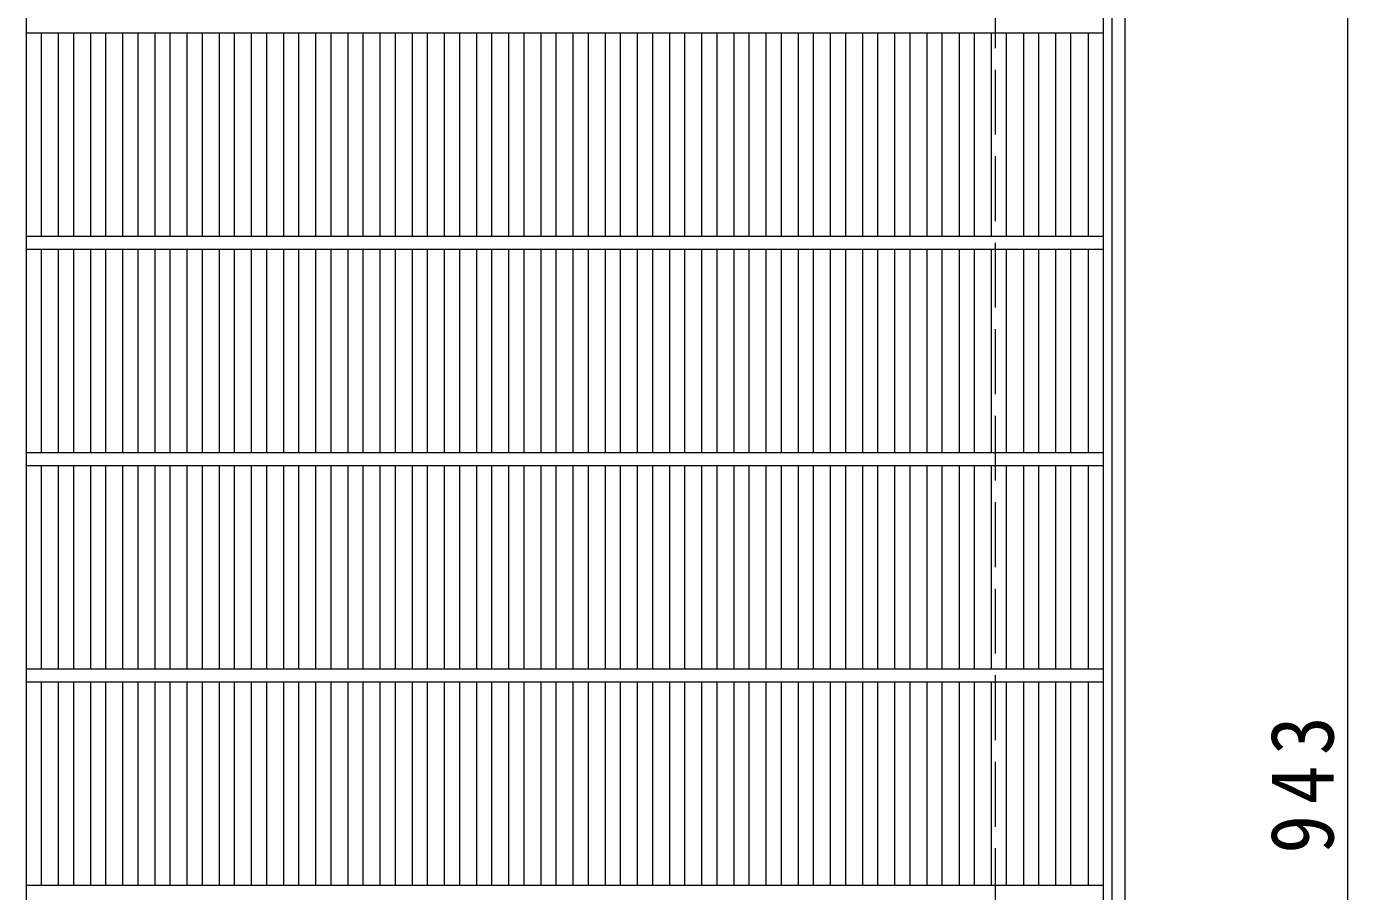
# Model space of a CAD drawing. Units: millimetres, scale not verified. Extents: x -1388 to 1811, y -1966 to 1441.
# Drawn here: x -613 to -2, y 683 to 1083 of the extents above; entities that cross this region are included whole.
import ezdxf

# ---------------------------------------------------------------- set-up
doc = ezdxf.new("R2010")
doc.units = ezdxf.units.MM
doc.header["$LTSCALE"] = 10
doc.linetypes.add('DASHED1', pattern=[1.8, 1.2, -0.6])
doc.linetypes.add('DASHED3', pattern=[4, 3, -1])
for name, color, linetype, lineweight in [('C-1', 2, 'DASHED1', 9), ('C-2', 3, 'Continuous', 9), ('C-4', 7, 'Continuous', 9)]:
    doc.layers.add(name, color=color, linetype=linetype, lineweight=lineweight)
doc.styles.add('ＭＳ ゴシック', font='')
doc.styles.get('ＭＳ ゴシック').set_extended_font_data('MS Gothic')

msp = doc.modelspace()

# ---------------------------------------------------------------- linework, layer by layer
at = {"layer": 'C-1', "linetype": 'Continuous'}
for p, q in [((-104.75, 1243.1), (-104.75, 223.1)), ((-110.75, 1237.1), (-110.75, 229.1))]:
    msp.add_line(p, q, dxfattribs=at)
at = {"layer": 'C-1', "linetype": 'DASHED3'}
msp.add_line((-164.75, 1183.1), (-164.75, 283.1), dxfattribs=at)
at = {"layer": 'C-2'}
for p, q in [((-114.75, 1233.1), (-114.75, 233.1)), ((-612.74, 1080.1), (-114.75, 1080.1)), ((-605.74, 986.1), (-605.74, 1080.1)), ((-597.87, 986.1), (-597.87, 1080.1)), ((-590.87, 986.1), (-590.87, 1080.1)), ((-582.99, 986.1), (-582.99, 1080.1)), ((-575.99, 986.1), (-575.99, 1080.1)), ((-568.11, 986.1), (-568.11, 1080.1)), ((-561.11, 986.1), (-561.11, 1080.1)), ((-553.23, 986.1), (-553.23, 1080.1)), ((-546.23, 986.1), (-546.23, 1080.1)), ((-538.35, 986.1), (-538.35, 1080.1)), ((-531.35, 986.1), (-531.35, 1080.1)), ((-523.47, 986.1), (-523.47, 1080.1)), ((-516.47, 986.1), (-516.47, 1080.1)), ((-508.59, 986.1), (-508.59, 1080.1)), ((-501.59, 986.1), (-501.59, 1080.1)), ((-493.71, 986.1), (-493.71, 1080.1)), ((-486.71, 986.1), (-486.71, 1080.1)), ((-478.84, 986.1), (-478.84, 1080.1)), ((-471.84, 986.1), (-471.84, 1080.1)), ((-463.96, 986.1), (-463.96, 1080.1)), ((-456.96, 986.1), (-456.96, 1080.1)), ((-449.08, 986.1), (-449.08, 1080.1)), ((-442.08, 986.1), (-442.08, 1080.1)), ((-434.2, 986.1), (-434.2, 1080.1)), ((-427.2, 986.1), (-427.2, 1080.1)), ((-419.32, 986.1), (-419.32, 1080.1)), ((-412.32, 986.1), (-412.32, 1080.1)), ((-404.44, 986.1), (-404.44, 1080.1)), ((-397.44, 986.1), (-397.44, 1080.1)), ((-389.56, 986.1), (-389.56, 1080.1)), ((-382.56, 986.1), (-382.56, 1080.1)), ((-374.68, 986.1), (-374.68, 1080.1)), ((-367.68, 986.1), (-367.68, 1080.1)), ((-359.81, 986.1), (-359.81, 1080.1)), ((-352.81, 986.1), (-352.81, 1080.1)), ((-344.93, 986.1), (-344.93, 1080.1)), ((-337.93, 986.1), (-337.93, 1080.1)), ((-330.05, 986.1), (-330.05, 1080.1)), ((-323.05, 986.1), (-323.05, 1080.1)), ((-315.17, 986.1), (-315.17, 1080.1)), ((-308.17, 986.1), (-308.17, 1080.1)), ((-300.29, 986.1), (-300.29, 1080.1)), ((-293.29, 986.1), (-293.29, 1080.1)), ((-285.41, 986.1), (-285.41, 1080.1)), ((-278.41, 986.1), (-278.41, 1080.1)), ((-270.53, 986.1), (-270.53, 1080.1)), ((-263.53, 986.1), (-263.53, 1080.1)), ((-255.65, 986.1), (-255.65, 1080.1)), ((-248.65, 986.1), (-248.65, 1080.1)), ((-240.78, 986.1), (-240.78, 1080.1)), ((-233.78, 986.1), (-233.78, 1080.1)), ((-225.9, 986.1), (-225.9, 1080.1)), ((-218.9, 986.1), (-218.9, 1080.1)), ((-211.02, 986.1), (-211.02, 1080.1)), ((-204.02, 986.1), (-204.02, 1080.1)), ((-196.14, 986.1), (-196.14, 1080.1)), ((-189.14, 986.1), (-189.14, 1080.1)), ((-181.26, 986.1), (-181.26, 1080.1)), ((-174.26, 986.1), (-174.26, 1080.1)), ((-166.38, 986.1), (-166.38, 1080.1)), ((-159.38, 986.1), (-159.38, 1080.1)), ((-151.5, 986.1), (-151.5, 1080.1)), ((-144.5, 986.1), (-144.5, 1080.1)), ((-136.62, 986.1), (-136.62, 1080.1)), ((-129.62, 986.1), (-129.62, 1080.1)), ((-121.75, 1080.1), (-121.75, 986.1)), ((-612.74, 986.1), (-114.75, 986.1)), ((-612.74, 980.1), (-114.75, 980.1)), ((-605.74, 886.1), (-605.74, 980.1)), ((-597.87, 886.1), (-597.87, 980.1)), ((-590.87, 886.1), (-590.87, 980.1)), ((-582.99, 886.1), (-582.99, 980.1)), ((-575.99, 886.1), (-575.99, 980.1)), ((-568.11, 886.1), (-568.11, 980.1)), ((-561.11, 886.1), (-561.11, 980.1)), ((-553.23, 886.1), (-553.23, 980.1)), ((-546.23, 886.1), (-546.23, 980.1)), ((-538.35, 886.1), (-538.35, 980.1)), ((-531.35, 886.1), (-531.35, 980.1)), ((-523.47, 886.1), (-523.47, 980.1)), ((-516.47, 886.1), (-516.47, 980.1)), ((-508.59, 886.1), (-508.59, 980.1)), ((-501.59, 886.1), (-501.59, 980.1)), ((-493.71, 886.1), (-493.71, 980.1)), ((-486.71, 886.1), (-486.71, 980.1)), ((-478.84, 886.1), (-478.84, 980.1)), ((-471.84, 886.1), (-471.84, 980.1)), ((-463.96, 886.1), (-463.96, 980.1)), ((-456.96, 886.1), (-456.96, 980.1)), ((-449.08, 886.1), (-449.08, 980.1)), ((-442.08, 886.1), (-442.08, 980.1)), ((-434.2, 886.1), (-434.2, 980.1)), ((-427.2, 886.1), (-427.2, 980.1)), ((-419.32, 886.1), (-419.32, 980.1)), ((-412.32, 886.1), (-412.32, 980.1)), ((-404.44, 886.1), (-404.44, 980.1)), ((-397.44, 886.1), (-397.44, 980.1)), ((-389.56, 886.1), (-389.56, 980.1)), ((-382.56, 886.1), (-382.56, 980.1)), ((-374.68, 886.1), (-374.68, 980.1)), ((-367.68, 886.1), (-367.68, 980.1)), ((-359.81, 886.1), (-359.81, 980.1)), ((-352.81, 886.1), (-352.81, 980.1)), ((-344.93, 886.1), (-344.93, 980.1)), ((-337.93, 886.1), (-337.93, 980.1)), ((-330.05, 886.1), (-330.05, 980.1)), ((-323.05, 886.1), (-323.05, 980.1)), ((-315.17, 886.1), (-315.17, 980.1)), ((-308.17, 886.1), (-308.17, 980.1)), ((-300.29, 886.1), (-300.29, 980.1)), ((-293.29, 886.1), (-293.29, 980.1)), ((-285.41, 886.1), (-285.41, 980.1)), ((-278.41, 886.1), (-278.41, 980.1)), ((-270.53, 886.1), (-270.53, 980.1)), ((-263.53, 886.1), (-263.53, 980.1)), ((-255.65, 886.1), (-255.65, 980.1)), ((-248.65, 886.1), (-248.65, 980.1)), ((-240.78, 886.1), (-240.78, 980.1)), ((-233.78, 886.1), (-233.78, 980.1)), ((-225.9, 886.1), (-225.9, 980.1)), ((-218.9, 886.1), (-218.9, 980.1)), ((-211.02, 886.1), (-211.02, 980.1)), ((-204.02, 886.1), (-204.02, 980.1)), ((-196.14, 886.1), (-196.14, 980.1)), ((-189.14, 886.1), (-189.14, 980.1)), ((-181.26, 886.1), (-181.26, 980.1)), ((-174.26, 886.1), (-174.26, 980.1)), ((-166.38, 886.1), (-166.38, 980.1)), ((-159.38, 886.1), (-159.38, 980.1)), ((-151.5, 886.1), (-151.5, 980.1)), ((-144.5, 886.1), (-144.5, 980.1)), ((-136.62, 886.1), (-136.62, 980.1)), ((-129.62, 886.1), (-129.62, 980.1)), ((-121.75, 980.1), (-121.75, 886.1)), ((-612.74, 886.1), (-114.75, 886.1)), ((-612.74, 880.1), (-114.75, 880.1)), ((-605.74, 786.1), (-605.74, 880.1)), ((-597.87, 786.1), (-597.87, 880.1)), ((-590.87, 786.1), (-590.87, 880.1)), ((-582.99, 786.1), (-582.99, 880.1)), ((-575.99, 786.1), (-575.99, 880.1)), ((-568.11, 786.1), (-568.11, 880.1)), ((-561.11, 786.1), (-561.11, 880.1)), ((-553.23, 786.1), (-553.23, 880.1)), ((-546.23, 786.1), (-546.23, 880.1)), ((-538.35, 786.1), (-538.35, 880.1)), ((-531.35, 786.1), (-531.35, 880.1)), ((-523.47, 786.1), (-523.47, 880.1)), ((-516.47, 786.1), (-516.47, 880.1)), ((-508.59, 786.1), (-508.59, 880.1)), ((-501.59, 786.1), (-501.59, 880.1)), ((-493.71, 786.1), (-493.71, 880.1)), ((-486.71, 786.1), (-486.71, 880.1)), ((-478.84, 786.1), (-478.84, 880.1)), ((-471.84, 786.1), (-471.84, 880.1)), ((-463.96, 786.1), (-463.96, 880.1)), ((-456.96, 786.1), (-456.96, 880.1)), ((-449.08, 786.1), (-449.08, 880.1)), ((-442.08, 786.1), (-442.08, 880.1)), ((-434.2, 786.1), (-434.2, 880.1)), ((-427.2, 786.1), (-427.2, 880.1)), ((-419.32, 786.1), (-419.32, 880.1)), ((-412.32, 786.1), (-412.32, 880.1)), ((-404.44, 786.1), (-404.44, 880.1)), ((-397.44, 786.1), (-397.44, 880.1)), ((-389.56, 786.1), (-389.56, 880.1)), ((-382.56, 786.1), (-382.56, 880.1)), ((-374.68, 786.1), (-374.68, 880.1)), ((-367.68, 786.1), (-367.68, 880.1)), ((-359.81, 786.1), (-359.81, 880.1)), ((-352.81, 786.1), (-352.81, 880.1)), ((-344.93, 786.1), (-344.93, 880.1)), ((-337.93, 786.1), (-337.93, 880.1)), ((-330.05, 786.1), (-330.05, 880.1)), ((-323.05, 786.1), (-323.05, 880.1)), ((-315.17, 786.1), (-315.17, 880.1)), ((-308.17, 786.1), (-308.17, 880.1)), ((-300.29, 786.1), (-300.29, 880.1)), ((-293.29, 786.1), (-293.29, 880.1)), ((-285.41, 786.1), (-285.41, 880.1)), ((-278.41, 786.1), (-278.41, 880.1)), ((-270.53, 786.1), (-270.53, 880.1)), ((-263.53, 786.1), (-263.53, 880.1)), ((-255.65, 786.1), (-255.65, 880.1)), ((-248.65, 786.1), (-248.65, 880.1)), ((-240.78, 786.1), (-240.78, 880.1)), ((-233.78, 786.1), (-233.78, 880.1)), ((-225.9, 786.1), (-225.9, 880.1)), ((-218.9, 786.1), (-218.9, 880.1)), ((-211.02, 786.1), (-211.02, 880.1)), ((-204.02, 786.1), (-204.02, 880.1)), ((-196.14, 786.1), (-196.14, 880.1)), ((-189.14, 786.1), (-189.14, 880.1)), ((-181.26, 786.1), (-181.26, 880.1)), ((-174.26, 786.1), (-174.26, 880.1)), ((-166.38, 786.1), (-166.38, 880.1)), ((-159.38, 786.1), (-159.38, 880.1)), ((-151.5, 786.1), (-151.5, 880.1)), ((-144.5, 786.1), (-144.5, 880.1)), ((-136.62, 786.1), (-136.62, 880.1)), ((-129.62, 786.1), (-129.62, 880.1)), ((-121.75, 880.1), (-121.75, 786.1)), ((-612.74, 786.1), (-114.75, 786.1)), ((-612.74, 780.1), (-114.75, 780.1)), ((-605.74, 686.1), (-605.74, 780.1)), ((-597.87, 686.1), (-597.87, 780.1)), ((-590.87, 686.1), (-590.87, 780.1)), ((-582.99, 686.1), (-582.99, 780.1)), ((-575.99, 686.1), (-575.99, 780.1)), ((-568.11, 686.1), (-568.11, 780.1)), ((-561.11, 686.1), (-561.11, 780.1)), ((-553.23, 686.1), (-553.23, 780.1)), ((-546.23, 686.1), (-546.23, 780.1)), ((-538.35, 686.1), (-538.35, 780.1)), ((-531.35, 686.1), (-531.35, 780.1)), ((-523.47, 686.1), (-523.47, 780.1)), ((-516.47, 686.1), (-516.47, 780.1)), ((-508.59, 686.1), (-508.59, 780.1)), ((-501.59, 686.1), (-501.59, 780.1)), ((-493.71, 686.1), (-493.71, 780.1)), ((-486.71, 686.1), (-486.71, 780.1)), ((-478.84, 686.1), (-478.84, 780.1)), ((-471.84, 686.1), (-471.84, 780.1)), ((-463.96, 686.1), (-463.96, 780.1)), ((-456.96, 686.1), (-456.96, 780.1)), ((-449.08, 686.1), (-449.08, 780.1)), ((-442.08, 686.1), (-442.08, 780.1)), ((-434.2, 686.1), (-434.2, 780.1)), ((-427.2, 686.1), (-427.2, 780.1)), ((-419.32, 686.1), (-419.32, 780.1)), ((-412.32, 686.1), (-412.32, 780.1)), ((-404.44, 686.1), (-404.44, 780.1)), ((-397.44, 686.1), (-397.44, 780.1)), ((-389.56, 686.1), (-389.56, 780.1)), ((-382.56, 686.1), (-382.56, 780.1)), ((-374.68, 686.1), (-374.68, 780.1)), ((-367.68, 686.1), (-367.68, 780.1)), ((-359.81, 686.1), (-359.81, 780.1)), ((-352.81, 686.1), (-352.81, 780.1)), ((-344.93, 686.1), (-344.93, 780.1)), ((-337.93, 686.1), (-337.93, 780.1)), ((-330.05, 686.1), (-330.05, 780.1)), ((-323.05, 686.1), (-323.05, 780.1)), ((-315.17, 686.1), (-315.17, 780.1)), ((-308.17, 686.1), (-308.17, 780.1)), ((-300.29, 686.1), (-300.29, 780.1)), ((-293.29, 686.1), (-293.29, 780.1)), ((-285.41, 686.1), (-285.41, 780.1)), ((-278.41, 686.1), (-278.41, 780.1)), ((-270.53, 686.1), (-270.53, 780.1)), ((-263.53, 686.1), (-263.53, 780.1)), ((-255.65, 686.1), (-255.65, 780.1)), ((-248.65, 686.1), (-248.65, 780.1)), ((-240.78, 686.1), (-240.78, 780.1)), ((-233.78, 686.1), (-233.78, 780.1)), ((-225.9, 686.1), (-225.9, 780.1)), ((-218.9, 686.1), (-218.9, 780.1)), ((-211.02, 686.1), (-211.02, 780.1)), ((-204.02, 686.1), (-204.02, 780.1)), ((-196.14, 686.1), (-196.14, 780.1)), ((-189.14, 686.1), (-189.14, 780.1)), ((-181.26, 686.1), (-181.26, 780.1)), ((-174.26, 686.1), (-174.26, 780.1)), ((-166.38, 686.1), (-166.38, 780.1)), ((-159.38, 686.1), (-159.38, 780.1)), ((-151.5, 686.1), (-151.5, 780.1)), ((-144.5, 686.1), (-144.5, 780.1)), ((-136.62, 686.1), (-136.62, 780.1)), ((-129.62, 686.1), (-129.62, 780.1)), ((-121.75, 780.1), (-121.75, 686.1)), ((-612.74, 686.1), (-114.75, 686.1))]:
    msp.add_line(p, q, dxfattribs=at)
msp.add_lwpolyline([(-612.74, 233.1), (-612.74, 1233.1), (-114.75, 1233.1)], dxfattribs=at)
at = {"layer": 'C-4'}
msp.add_line((-1.7, 1204.6), (-1.7, 261.6), dxfattribs=at)

# ---------------------------------------------------------------- texts
at = {"layer": 'C-4', "color": 2, "insert": (-7.7, 700.6), "char_height": 29.33, "attachment_point": 7, "rotation": 90, "style": 'ＭＳ ゴシック'}
msp.add_mtext('\\T1.27;\\W0.9;943', dxfattribs=at)

doc.saveas('drawing.dxf')
